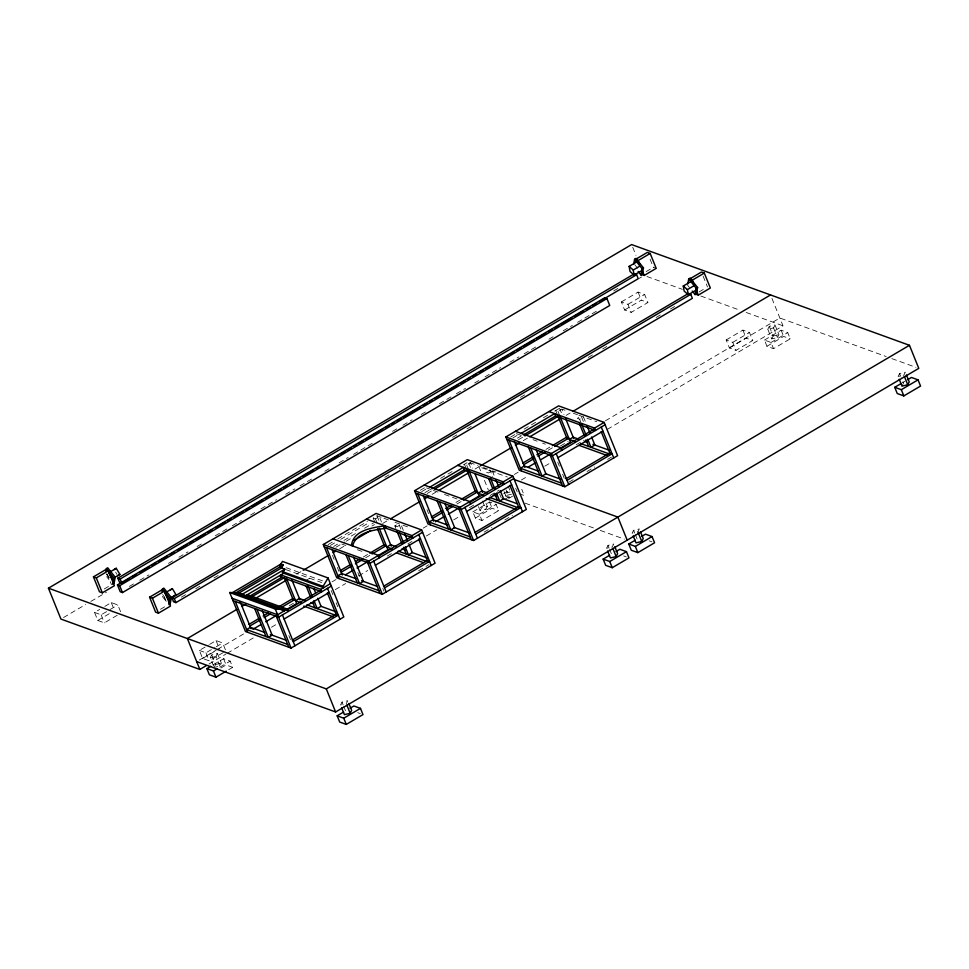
<?xml version="1.0" encoding="UTF-8"?>
<svg xmlns="http://www.w3.org/2000/svg" width="969" height="969" viewBox="0 0 969 969"><rect width="100%" height="100%" fill="white"/><g stroke="black" fill="none" stroke-linecap="round" stroke-linejoin="round"><path stroke-width="0.73" stroke-dasharray="4.84 3.63" d="M213.568 666.03L210.237 657.769L211.702 654.862L217.456 653.518L221.344 663.147L219.878 666.054L215.566 667.072M219.878 666.054L215.978 656.413L217.456 653.518M214.125 667.411L215.602 664.504L211.702 654.862M346.284 703.651L347.75 700.744L342.009 702.101L340.531 704.996L344.843 703.991M487.322 506.436L485.857 509.343L480.103 510.687L481.581 507.792L487.322 506.436L485.651 502.305M511.462 494.251L505.709 495.607L507.187 492.7L506.072 489.951M607.987 545.39L606.521 548.284L612.263 546.94L613.728 544.033L607.987 545.39L609.101 548.139M637.868 531.848L639.346 528.941L633.593 530.297L632.127 533.204L636.427 532.187M767.799 329.254L769.265 326.347L775.018 325.003L778.906 334.632L777.441 337.539L771.687 338.896L767.799 329.254L773.541 327.897L775.018 325.003M771.687 338.896L773.165 335.989L769.265 326.347M899.571 373.586L898.106 376.481L903.847 375.136L905.325 372.229L899.571 373.586L900.685 376.335M901.994 386.122L903.471 383.227L901.243 377.716M109.364 577.609L106.542 574.072L105.185 574.871L108.94 579.583M104.289 588.958L110.309 585.409M646.141 271.599L653.36 267.347L656.207 268.377M613.716 290.918L618.937 287.841M63.53 617.532L85.66 604.499M90.868 601.422L106.493 592.229M638.898 278.527L641.502 277.001M129.374 586.402L134.582 583.326M139.79 580.261L148.911 574.883M168.461 563.364L173.669 560.3M178.877 557.223L187.998 551.858M197.119 546.48L202.327 543.415M215.36 535.736L227.085 528.82M232.294 525.755L241.414 520.377M250.535 515.011L255.743 511.935M260.964 508.87L276.589 499.653M285.71 494.275L294.83 488.909M300.051 485.832L311.776 478.928M324.797 471.249L330.017 468.184M339.138 462.807L348.246 457.429M353.467 454.364L373.004 442.845M392.554 431.338L397.762 428.262M402.971 425.197L412.091 419.819M421.212 414.441L426.421 411.377M439.454 403.698L451.179 396.793M456.387 393.717L465.508 388.339M474.628 382.973L479.837 379.896M485.057 376.832L500.694 367.614M509.803 362.249L518.924 356.871M524.144 353.794L535.869 346.89M548.89 339.211L554.111 336.146M563.231 330.768L572.352 325.402M577.56 322.326L597.098 310.807M621.371 301.953L638.074 292.105L644.664 294.491L647.91 302.522L631.207 312.369L624.617 309.983L621.371 301.953L627.96 304.339L631.207 312.369M117.237 615.279L104.386 622.849L97.796 620.463L94.55 612.432L99.698 609.404M104.834 606.376L111.265 602.585L117.855 604.971L121.089 613.002M94.55 612.432L101.139 614.818L108.855 610.276M110.139 609.513L117.855 604.971M627.96 304.339L644.664 294.491M97.796 620.463L113.228 611.378M624.617 309.983L641.321 300.136L647.91 302.522M160.418 609.307L167.637 605.044M699.073 291.935L706.292 287.684M181.385 597.17L186.605 594.094M195.738 588.716L200.946 585.639M213.992 577.96L219.212 574.883M232.245 567.192L236.157 564.891M249.203 557.211L254.423 554.135M263.556 548.757L268.764 545.68M281.809 538.001L287.03 534.924M317.02 517.252L322.241 514.176M331.374 508.798L336.582 505.721M349.627 498.042L354.848 494.965M384.838 477.293L390.059 474.216M399.192 468.839L404.4 465.762M452.656 437.334L457.877 434.257M467.01 428.879L472.218 425.803M520.474 397.375L525.695 394.298M534.827 388.92L540.036 385.844M588.292 357.416L593.512 354.339M602.645 348.961L607.854 345.897M656.11 317.457L661.33 314.38M670.463 309.002L675.672 305.938M328.116 544.602L333.893 541.199M337.757 538.921L367.396 521.455M374.833 522.17L373.162 518.052L377.014 515.787L382.549 517.785M420.34 490.266L424.519 487.795M440.616 478.323L452.208 471.479M463.461 464.854L467.07 462.722M510.639 437.055L517.071 433.264M524.144 429.097L535.736 422.266M543.464 417.712L549.908 413.92M554.728 411.086L559.537 408.252L565.06 410.25M330.393 545.426L335.54 542.398M340.688 539.358L369.007 522.679M373.162 518.052L375.451 518.875L379.303 516.61L381.471 521.988M421.648 491.658L428.092 487.867M466.089 468.402L464.43 464.284L466.707 465.108L470.559 462.843L472.727 468.221M512.916 437.891L518.064 434.851M557.345 414.635L555.685 410.517L557.962 411.341L561.814 409.075L563.982 414.441M333.639 546.443L337.503 544.166M343.934 540.375L355.526 533.544M364.538 528.238L373.549 522.933M424.894 492.676L430.054 489.636M517.446 438.145L521.31 435.868M335.916 547.267L344.928 541.962M346.224 541.199L351.372 538.17M371.963 526.034L374.531 524.52M427.184 493.5L432.331 490.471M518.439 439.732L523.587 436.692M296.72 574.12L301.928 571.044M339.671 548.805L344.879 545.741M382.634 523.502L389.138 519.663M432.101 494.347L436.002 492.046M475.052 469.044L480.261 465.968M523.224 440.665L528.42 437.6M566.175 415.35L570.075 413.048M395.897 528.577L394.819 525.901L398.671 523.635M305.841 580.504L309.692 578.227M490.932 471.455L488.364 472.957L486.075 472.133L489.926 469.868L492.64 476.554M583.35 421.454L581.194 416.101L577.342 418.366L579.619 419.189L583.471 416.924L585.627 422.278M223.342 652.512L209.207 660.846L202.618 658.46L199.372 650.429L208.371 645.124M209.655 644.373L216.075 640.582L222.664 642.968L225.91 650.998M726.193 339.949L742.896 330.102L749.485 332.488L752.731 340.519L736.016 350.366L729.427 347.98L726.193 339.949L732.77 342.336L736.016 350.366M363.387 556.957L368.535 553.929M455.939 502.426L459.791 500.161M545.91 449.422L549.762 447.145M365.664 557.781L370.812 554.752M456.932 504.013L462.08 500.985M548.188 450.246L553.335 447.218M199.372 650.429L205.961 652.815L214.961 647.51M216.244 646.759L222.664 642.968M732.77 342.336L749.485 332.488M289.234 605.746L294.382 602.718M560.445 445.958L568.161 441.404M199.299 660.071L216.22 650.102M217.516 649.339L244.854 633.229M332.076 581.836L335.977 579.535M423.187 528.153L427.099 525.852M514.309 474.459L518.221 472.157M605.431 420.776L779.863 318.002L886.187 356.544M729.427 347.98L746.142 338.133L752.731 340.519M202.618 658.46L218.037 649.375M387.249 556.073L392.397 553.045M407.84 543.936L412.988 540.908M469.493 507.611L474.64 504.583M490.084 495.474L499.096 490.169M576.204 444.747L583.919 440.192M208.965 664.056L225.886 654.087M227.194 653.324L254.52 637.214M271.453 627.246L277.958 623.406M335.238 589.661L345.642 583.532M358.663 575.865L367.772 570.487M426.348 535.978L436.765 529.837M453.686 519.868L458.894 516.804M521.383 479.982L527.887 476.154M544.808 466.186L551.313 462.346M607.297 429.364L783.025 325.826L771.627 297.628M213.301 664.795L223.585 658.738L230.174 661.124L232.681 667.338L227.545 670.366M472.848 511.874L489.563 502.027L496.152 504.413L498.66 510.627L481.956 520.474L475.367 518.088L472.848 511.874L479.437 514.26L481.956 520.474M503.601 493.754L510.033 489.963M764.444 340.071L781.147 330.223L787.736 332.609L790.244 338.823L773.541 348.67L766.951 346.284L764.444 340.071L771.021 342.457L773.541 348.67M219.89 667.181L230.174 661.124M479.437 514.26L496.152 504.413M505.043 499.168L511.475 495.389M771.021 342.457L787.736 332.609M220.956 667.98L226.092 664.952L232.681 667.338M475.367 518.088L492.07 508.24L498.66 510.627M508.689 498.454L512.54 496.189M766.951 346.284L783.655 336.437L790.244 338.823M418.656 570.705L428.952 564.636M484.173 532.114L491.889 527.56M504.764 519.978L512.492 515.423M568.997 482.126L574.145 479.098M587.02 471.515L594.736 466.961M607.611 459.379L611.475 457.102M902.454 382.755L905.022 381.241M773.165 335.989L778.906 334.632M507.187 492.7L510.057 492.022M210.237 657.769L215.978 656.413M215.602 664.504L221.344 663.147M891.855 358.603L915.947 367.336M646.941 276.492L682.37 289.343M700.805 296.017L739.081 309.898M746.166 312.466L783.025 325.826M573.345 413.254L577.5 414.756M578.881 415.253L596.831 421.769M516.404 433.652L520.971 435.311M532.986 439.672L537.129 441.174M542.652 443.172L545.414 444.177M469.662 462.516L477.947 465.52M483.47 467.53L487.613 469.032M493.136 471.031L495.91 472.036M481.799 467.773L507.308 477.014M518.996 493.633L524.265 495.547L521.758 489.321M649.303 540.872L651.931 541.816M505.285 495.971L512.371 498.538M525.137 503.165L594.603 528.347M600.271 530.406L624.363 539.139M623.697 555.952L626.325 556.909M426.53 487.928L432.053 489.926M433.434 490.435L438.969 492.434M444.492 494.432L458.301 499.447M383.93 518.294L389.453 520.292M394.977 522.291L408.785 527.306M394.819 525.901L397.096 526.736L400.948 524.459L403.649 531.157M341.827 544.069L345.8 545.511M357.379 549.714L362.903 551.712M286.182 567.689L323.476 581.206M285.758 569.554L321.672 582.575M357.718 712.663L360.347 713.62M687.554 285.177L689.431 287.527M634.78 264.743L637.602 268.28M162.247 596.395L166.014 601.107M162.707 594.457L164.887 598.103M115.602 572.085L117.055 574.52M106.578 574.108L108.758 577.766M781.147 330.223L783.655 336.437M773.541 327.897L777.441 337.539M742.896 330.102L746.142 338.133M703.106 276.117L707.491 286.969M650.066 259.207L653.36 267.347M632.709 247.265L635.967 255.319M638.074 292.105L641.321 300.136M633.593 530.297L634.707 533.047M635.264 534.428L637.493 539.939M579.619 419.189L580.697 421.866M559.537 408.252L561.705 413.618M557.962 411.341L559.634 415.459M609.658 549.52L611.33 553.65M557.744 462.165L559.367 466.186M562.626 474.253L564.249 478.274M515.665 488.182L517.18 491.913M508.119 485.99L509.791 490.12M504.05 491.477L505.709 495.607M492.204 470.692L494.917 477.39M499.665 493.96L501.288 497.969M478.965 466.743L480.6 470.813M484.439 480.309L488.279 489.805M489.563 502.027L492.07 508.24M468.814 463.364L470.449 467.385M482.514 501.082L485.857 509.343M466.707 465.108L468.366 469.226M478.432 506.557L480.103 510.687M426.966 509.633L428.601 513.655M399.216 524.98L400.839 528.989M377.014 515.787L379.727 522.497M375.451 518.875L377.111 523.006M382.779 588.401L383.906 591.187M357.876 572.522L359.499 576.543M332.452 555.346L334.087 559.367M337.345 567.434L338.968 571.456M331.241 590.63L332.864 594.651M336.122 602.718L337.745 606.739M342.009 702.101L343.123 704.851M343.68 706.231L345.909 711.743M288.847 635.555L290.47 639.588M223.585 658.738L226.092 664.952M216.075 640.582L219.321 648.612M205.961 652.815L209.207 660.846M164.355 596.904L167.092 603.687M107.123 573.842L111.508 584.707M111.265 602.585L113.967 609.283M101.139 614.818L104.386 622.849"/><path stroke-width="1.45" d="M351.456 545.547C353.128 530.007 372.629 527.657 384.959 525.804L385.916 528.178C373.889 530.104 356.253 531.908 352.583 545.983M105.887 571.104L106.36 568.597L107.716 567.798L115.238 577.221L114.063 583.495L112.695 584.295M112.937 583.047L113.87 578.021L106.36 568.597M162.017 591.453L162.489 588.946L163.846 588.147L171.368 597.57L170.193 603.844L168.824 604.644M169.066 603.396L169.999 598.37L162.489 588.946M633.653 264.295L634.598 259.268L635.955 258.469L643.477 267.892L642.302 274.166L640.933 274.978L638.123 271.441M635.494 260.976L635.955 258.469M640.933 274.978L642.108 268.704L643.477 267.892M687.784 283.917L688.729 278.89L690.085 278.091L697.607 287.514L696.432 293.801L695.076 294.6L692.254 291.063M695.076 294.6L696.251 288.326L697.607 287.514M341.645 707.758L344.431 714.637L350.172 713.293L351.65 710.386L348.864 703.506M607.624 551.046L610.409 557.926L616.151 556.569L617.628 553.674L614.843 546.782M633.229 535.954L636.015 542.846L641.757 541.489L643.234 538.582L640.448 531.702M899.22 379.242L901.994 386.122L907.747 384.778L909.213 381.871L906.427 374.991M279.641 566.223L282.476 561.426L328.055 577.948L343.825 616.974L291.075 648.055L245.484 631.522L229.726 592.507L235.479 592.81M283.275 564.939L281.495 567.955L237.853 593.67L232.427 592.653L280.901 564.079L283.275 564.939L234.789 593.512M280.271 567.507L284.825 569.166L283.227 571.88L283.76 573.224L244.491 596.359L243.946 595.027L236.618 593.222M282.209 572.655L323.646 587.686L323.113 586.342L328.055 577.948M114.148 569.651L116.244 568.282L119.877 574.375L117.782 575.731M170.278 590L172.373 588.631L176.007 594.724L173.911 596.08M206.361 665.594L199.856 669.434L60.926 619.07L48.45 588.183L631.618 244.576L909.467 345.303L918.782 368.365L335.613 711.973L196.695 661.609M93.448 576.858L105.476 569.772L108.334 570.802L114.366 585.736L102.326 592.822L99.48 591.793L93.448 576.858L96.294 577.899L102.326 592.822M635.289 259.51L647.328 252.412L650.175 253.454L656.207 268.377L644.179 275.462L641.321 274.433M96.294 577.899L108.334 570.802M636.245 259.849L638.147 260.54L650.175 253.454M116.244 568.282L108.673 572.74L112.307 578.832L119.877 574.375M641.696 270.63L634.126 275.099L630.032 271.49L629.147 266.402L636.718 261.933M634.126 275.099L633.241 270L639.552 266.293M129.604 578.396L121.779 583.011L119.429 582.151L117.806 578.154L634.271 273.852L636.621 274.712L638.244 278.709L599.121 301.759M117.806 578.154L120.168 579.002L636.621 274.712M117.467 584.876L604.741 297.774L606.957 298.573L609.743 305.477L122.469 592.58L120.253 591.768L117.467 584.876L119.684 585.676L122.469 592.58M132.22 576.858L136.132 574.556M140.045 572.243L149.165 566.865M151.782 565.327L155.694 563.025M158.298 561.487L167.431 556.109M170.035 554.571L173.948 552.269M177.86 549.968L186.993 544.578M189.597 543.052L193.509 540.738M196.126 539.2L205.246 533.822M207.863 532.284L211.775 529.982M215.687 527.681L224.808 522.303M227.424 520.765L231.337 518.463M233.941 516.925L243.074 511.547M245.678 510.009L249.59 507.695M252.206 506.157L262.635 500.016M265.24 498.478L275.68 492.337M278.285 490.798L280.889 489.26M283.505 487.722L287.418 485.421M290.022 483.882L300.451 477.729M303.067 476.191L313.496 470.05M316.1 468.512L318.716 466.973M321.32 465.435L325.233 463.134M327.849 461.595L338.278 455.442M340.882 453.904L344.794 451.602M347.411 450.064L351.323 447.763M353.927 446.224L356.531 444.686M359.148 443.148L363.06 440.847M365.664 439.308L382.622 429.315M385.226 427.789L389.138 425.476M391.755 423.938L394.359 422.399M396.963 420.873L400.875 418.56M403.492 417.021L420.437 407.041M423.053 405.502L426.966 403.189M429.57 401.663L432.174 400.124M434.79 398.586L438.703 396.273M441.307 394.746L458.264 384.754M460.869 383.215L464.781 380.914M467.397 379.376L470.001 377.837M472.606 376.299L476.518 373.998M479.134 372.459L483.046 370.146M485.651 368.62L496.08 362.467M498.696 360.928L507.817 355.55M510.433 354.012L514.345 351.711M516.949 350.172L520.862 347.871M523.478 346.333L533.907 340.18M536.511 338.641L545.644 333.263M548.248 331.725L552.16 329.424M554.777 327.885L558.689 325.584M561.293 324.046L571.722 317.893M574.338 316.366L583.471 310.988M586.075 309.45L589.988 307.137M592.592 305.598L596.504 303.297M119.684 585.676L606.957 298.573M149.577 597.207L161.605 590.121L164.464 591.151L170.496 606.085L158.456 613.171L155.609 612.142L149.577 597.207L152.424 598.236L158.456 613.171M690.631 278.418L701.459 272.035L704.306 273.076L710.338 287.999L698.31 295.097L695.463 294.055M152.424 598.236L164.464 591.151M690.376 279.472L692.278 280.162L704.306 273.076M695.839 290.264L688.256 294.721L684.162 291.112L683.278 286.025L690.849 281.567M172.373 588.631L164.803 593.089L168.436 599.181L176.007 594.724M688.256 294.721L687.384 289.634L694.955 285.165M171.949 597.776L688.402 293.474L690.764 294.334L692.375 298.331L175.91 602.633L173.56 601.773L171.949 597.776L174.299 598.624L175.91 602.633M174.299 598.624L690.764 294.334M238.071 594.724L240.469 593.307M323.307 544.505L376.057 513.413L421.648 529.946L435.081 563.195L382.331 594.288L336.74 577.754L323.307 544.505L368.898 561.027L382.331 594.288M414.562 490.726L467.324 459.645L512.904 476.179L526.337 509.428L473.587 540.508L428.007 523.987L414.562 490.726L460.154 507.259L473.587 540.508M505.83 436.958L558.58 405.878L604.159 422.399L617.604 455.66L564.854 486.741L519.263 470.219L505.83 436.958L551.409 453.492L564.854 486.741M241.184 594.881L284.825 569.166M429.897 487.128L463.388 467.385L464.345 469.759L432.138 488.739M521.152 433.361L554.656 413.618L555.612 415.98L523.393 434.96M251.092 597.243L284.559 577.524M434.899 488.945L467.082 469.989M524.871 435.941L558.338 416.222M236.836 609.392L187.368 638.547L199.856 669.434M242.044 606.328L245.956 604.026M255.065 598.66L286.303 580.249M303.224 570.281L327.958 555.709M333.166 552.645L335.771 551.107M354 540.375L370.921 530.394M390.446 518.899L420.376 501.252M424.289 498.95L428.189 496.649M438.606 490.52L468.548 472.872M480.261 465.968L511.499 447.569M515.411 445.268L519.311 442.966M529.728 436.825L559.67 419.189M572.679 411.522L770.549 294.939M248.96 624.375L259.256 618.307M263.12 616.042L268.268 613.002M278.563 606.933L292.723 598.6L295 599.423L282.136 607.006M340.216 570.608L350.512 564.539M355.659 561.511L359.523 559.234M369.819 553.166L383.978 544.82L386.268 545.656L372.108 553.989M431.471 516.84L441.779 510.772M445.631 508.495L450.791 505.467M461.087 499.398L475.246 491.053L477.523 491.877L463.364 500.222M522.739 463.073L533.035 457.005M536.899 454.727L542.046 451.699M552.342 445.631L566.502 437.285L568.779 438.109L554.619 446.455M249.954 625.962L260.249 619.894M264.113 617.616L270.545 613.825M341.209 572.194L351.505 566.126M355.369 563.849L363.096 559.307M432.465 518.427L442.772 512.359M446.624 510.082L453.068 506.29M523.732 464.66L534.028 458.591M537.892 456.314L545.608 451.76M252.897 629.329L260.625 624.775M265.772 621.735L276.068 615.678M280.707 574.859L320.763 589.382L330.393 583.713M345.448 574.799L353.176 570.244M357.028 567.967L367.336 561.899M368.898 561.027L387.927 549.774L379.242 528.287M366.439 519.093L412.019 535.615L421.648 529.946M435.42 521.782L444.432 516.477M448.296 514.2L458.591 508.131M460.154 507.259L479.183 495.995L468.875 470.486M457.695 465.326L503.274 481.847L512.904 476.179M527.972 467.252L535.687 462.71M540.835 459.669L549.847 454.364M551.409 453.492L570.438 442.227L560.13 416.718M548.951 411.546L594.542 428.08L604.159 422.399M286.594 610.276L320.061 590.557M377.862 556.509L411.328 536.79M469.117 502.741L502.584 483.022M560.373 448.962L593.84 429.255M331.35 586.088L278.587 617.168L233.008 600.635M422.605 532.308L369.855 563.389L324.264 546.867M513.861 478.541L461.111 509.621L415.519 493.1M605.116 424.773L552.366 455.854L506.787 439.332M284.111 619.009L329.157 592.471M375.366 565.242L420.413 538.703M466.622 511.475L511.68 484.924M557.878 457.707L602.936 431.157M226.249 671.129L215.966 677.186L209.389 674.799L206.869 668.586L210.733 666.309M206.869 668.586L213.459 670.972L217.322 668.695M292.263 640.085L336.025 614.298L338.314 615.121L293.256 641.66M383.53 586.306L427.293 560.518L429.57 561.354L384.511 587.892M474.786 532.538L518.548 506.751L520.825 507.586L475.779 534.125M566.041 478.771L609.804 452.983L612.081 453.807L567.035 480.358M48.45 588.183L326.299 688.898L909.467 345.303M350.027 708.242L353.891 705.977L360.468 708.363L362.987 714.577L346.272 724.424L339.683 722.038L337.176 715.825L343.607 712.033M616.005 551.531L619.869 549.266L626.459 551.652L628.966 557.865L612.251 567.713L605.673 565.327L603.154 559.101L609.586 555.322M641.611 536.451L645.475 534.173L652.064 536.56L654.572 542.773L637.856 552.621L631.279 550.235L628.76 544.021L635.192 540.23M907.602 379.727L911.454 377.462L918.043 379.848L920.55 386.062L903.835 395.909L897.258 393.523L894.738 387.309L901.17 383.518M337.176 715.825L343.765 718.211L360.468 708.363M603.154 559.101L609.743 561.499L626.459 551.652M628.76 544.021L635.349 546.407L652.064 536.56M894.738 387.309L901.327 389.695L918.043 379.848M229.726 592.507L275.305 609.029L283.832 609.489L284.377 610.821L238.786 594.3L238.253 592.955M555.431 415.919L595.499 430.442L594.542 428.08M578.832 439.236L573.176 437.176L569.324 439.454L574.98 441.501M584.489 441.283L587.323 442.312M592.98 444.359L609.949 450.512M580.637 443.548L608.932 453.807M578.929 445.304L607.224 455.563M515.447 431.29L561.039 447.811L561.996 450.185M538.413 471.128L524.265 465.992L520.414 468.269L561.451 483.131M545.486 473.684L561.051 479.328M514.394 479.582L617.883 517.107L627.197 540.169M464.175 469.686L504.231 484.209L503.274 481.847M487.577 493.003L481.908 490.956L478.056 493.221L483.725 495.268M493.233 495.05L496.055 496.08M503.129 498.647L517.276 503.771M489.381 497.327L517.676 507.574M486.256 498.563L515.968 509.331M424.192 485.057L469.783 501.579L470.74 503.953M447.157 524.895L433.01 519.759L429.158 522.037L470.183 536.911M454.231 527.463L469.795 533.095M383.966 527.463L412.976 537.989L412.019 535.615M396.309 546.77L390.652 544.723L386.801 546.988L392.457 549.035M401.978 548.817L406.217 550.368M411.873 552.415L427.438 558.059M398.126 551.095L426.421 561.354M396.418 552.851L423.296 562.589M332.936 538.825L378.516 555.358L379.473 557.72M355.902 578.663L341.754 573.539L337.902 575.804L378.927 590.678M361.558 580.71L377.123 586.354M283.045 571.819L323.113 586.342M280.271 576.725L321.72 591.756L320.763 589.382M305.053 600.538L299.397 598.491L295.545 600.756L301.202 602.815M310.71 602.597L313.544 603.614M320.618 606.182L336.182 611.827M306.858 604.862L335.153 615.121M303.745 606.097L333.445 616.878M247.204 594.603L287.26 609.126L288.217 611.487M239.634 593.464L283.832 609.489M232.051 598.273L277.631 614.794L296.671 603.542L286.364 578.021M264.634 632.43L250.487 627.306L246.647 629.571L287.672 644.446M270.303 634.489L285.855 640.121M683.278 286.025L687.384 289.634M629.147 266.402L633.241 270M688.729 278.89L696.251 288.326M634.598 259.268L642.108 268.704M904.404 376.505L907.747 384.778M901.327 389.695L903.835 395.909M692.278 280.162L693.368 282.875M696.117 289.658L698.31 295.097M638.147 260.54L639.794 264.61M641.987 270.036L644.179 275.462M601.277 427.038L613.752 457.925M601.168 431.593L610.385 454.413M637.868 531.848L641.757 541.489M587.25 426.287L589.964 432.986M591.574 436.995L594.821 445.025L590.969 447.303L587.735 439.272M635.349 546.407L637.856 552.621M581.775 424.543L586.112 435.251M579.498 423.719L584.368 435.771M585.991 439.781L588.692 446.479M565.617 418.475L573.757 438.618M612.82 548.309L616.151 556.569M557.853 415.883L567.083 438.715M609.743 561.499L612.251 567.713M556.218 453.589L568.694 484.476M550.089 455.03L562.565 485.917M536.184 449.749L545.922 473.841L542.071 476.118L530.721 448.005M528.432 447.181L539.794 475.282M514.539 441.912L524.847 467.433M509.064 440.156L521.54 471.043M510.009 480.806L522.497 511.705M509.9 485.36L519.13 508.192M495.995 480.067L498.696 486.753M500.319 490.774L503.565 498.805L499.713 501.07L496.467 493.039M490.52 478.311L494.844 489.018M488.788 478.831L492.567 488.194M494.735 493.548L497.436 500.246M474.895 473.587L482.489 492.385M467.143 470.995L475.815 492.482M464.963 507.356L477.438 538.243M458.834 508.798L471.309 539.685M444.928 503.517L454.667 527.608L450.815 529.886L439.454 501.772M437.176 500.949L448.538 529.062M423.283 495.68L433.591 521.201M417.809 493.924L430.284 524.81M418.753 534.585L431.229 565.472M418.644 539.127L427.874 561.959M404.739 533.834L407.44 540.52M409.063 544.542L412.309 552.572L408.458 554.837L405.212 546.807M399.264 532.09L403.588 542.797M396.987 531.254L401.856 543.306M403.467 547.315L406.181 554.014M383.639 527.354L391.234 546.153M377.51 528.795L384.56 546.262M373.707 561.124L386.183 592.011M367.566 562.565L380.054 593.452M353.673 557.296L363.399 581.388L359.56 583.653L348.198 555.54M345.921 554.716L357.27 582.829M332.028 549.459L342.336 574.968M326.541 547.691L339.029 578.578M327.498 588.353L339.974 619.239M327.389 592.895L336.606 615.727M314.017 588.934L315.64 592.955M317.808 598.309L321.054 606.34L317.202 608.605L313.956 600.574M308.009 585.857L312.333 596.565M306.265 586.366L310.589 597.074M312.757 602.427L314.913 607.781M346.841 705.02L350.172 713.293M291.839 579.777L299.978 599.932M343.765 718.211L346.272 724.424M284.62 578.541L293.304 600.029M280.877 574.92L281.834 577.294L248.33 597.037L247.374 594.663M326.299 688.898L335.613 711.973M282.439 614.891L294.927 645.778M275.305 609.029L291.075 648.055M276.31 616.332L288.798 647.219M262.417 611.064L272.144 635.155L268.292 637.42L256.942 609.319M254.665 608.484L266.015 636.597M240.215 601.882L251.068 628.736M235.285 601.458L247.761 632.357M213.459 670.972L215.966 677.186M120.168 579.002L121.779 583.011"/></g></svg>
